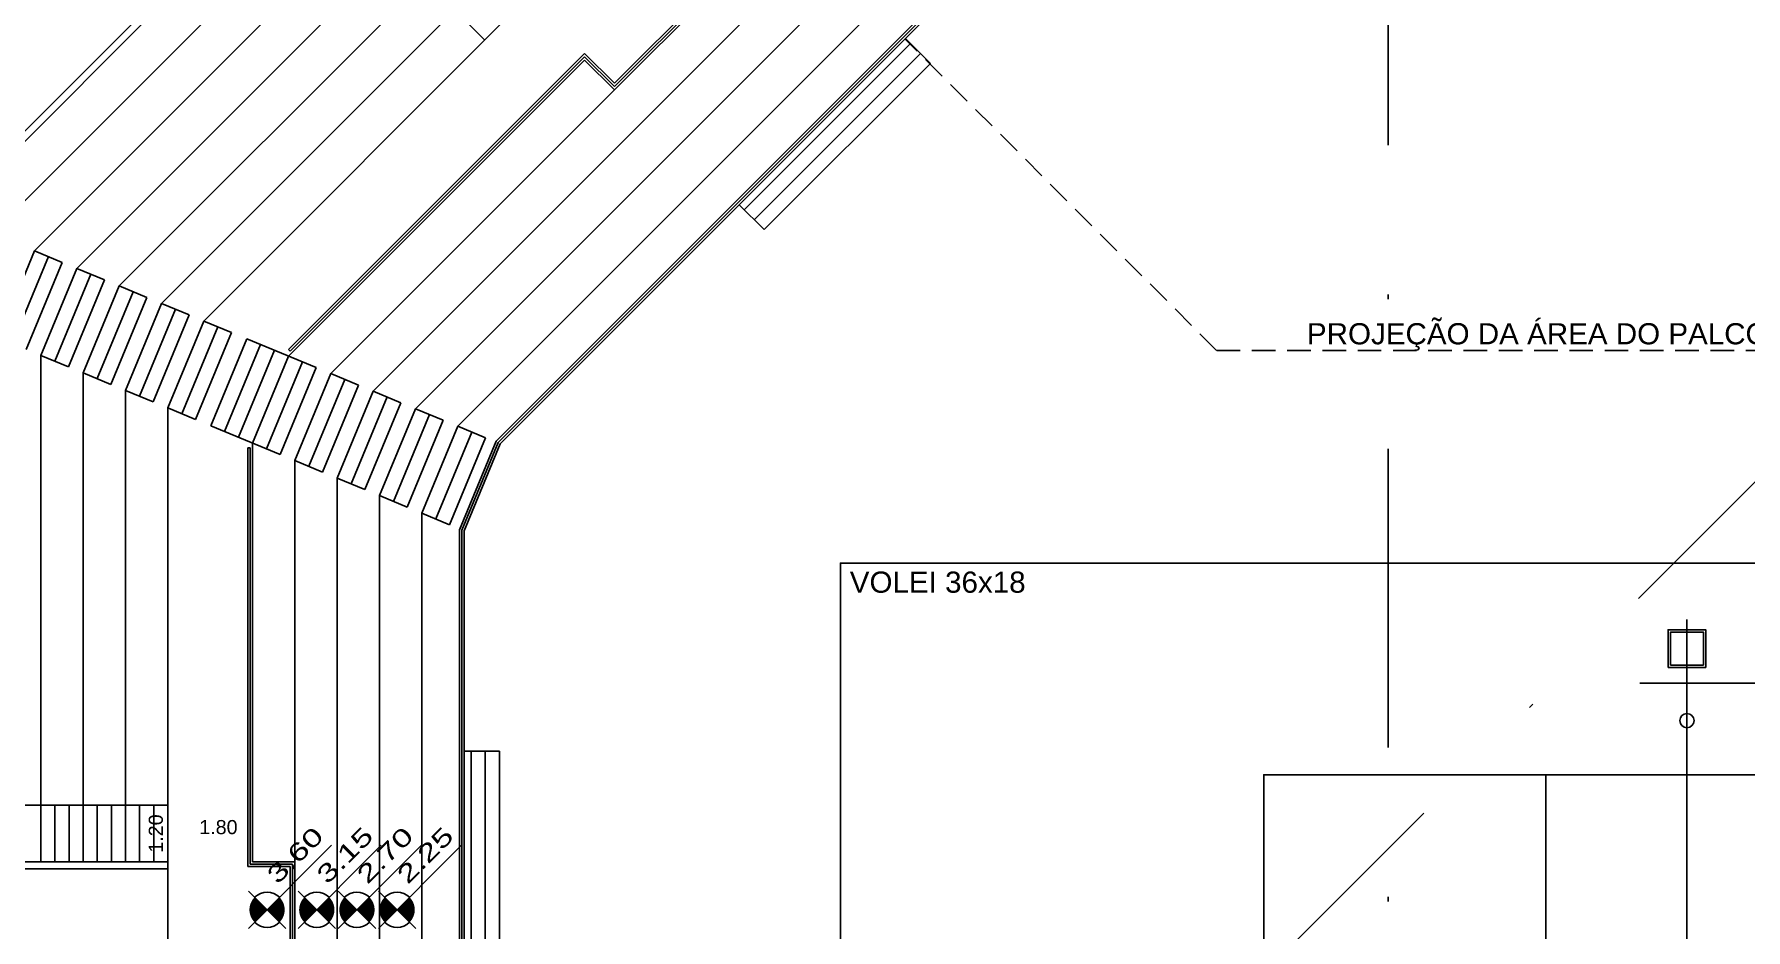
# Model space of a CAD drawing. Extents: x 652 to 872, y -56 to 210.
# Drawn here: x 742.72 to 779.11, y 135.78 to 154.82 of the extents above; entities that cross this region are included whole.
import ezdxf

# ---------------------------------------------------------------- set-up
doc = ezdxf.new("R2010")
doc.units = 0
doc.header["$LTSCALE"] = 2
doc.header["$PDMODE"] = 3
doc.linetypes.add('DASHDOT2', pattern=[12.7, 6.35, -3.175, 0, -3.175])
doc.linetypes.add('HIDDEN', pattern=[0.375, 0.25, -0.125])
doc.layers.get('0').update_dxf_attribs({"linetype": 'CONTINUOUS'})
doc.layers.get('DEFPOINTS').update_dxf_attribs({"linetype": 'CONTINUOUS'})
for name, color, linetype in [('ARQUIBANCADA-ARY', 2, 'CONTINUOUS'), ('ESQUADRIA-ARY', 2, 'CONTINUOUS'), ('INDIC-CORTE-TBS', 4, 'DASHDOT2'), ('MOBILIÁRIO-ARY', 7, 'CONTINUOUS'), ('NOVOSNIVEIS', 30, 'CONTINUOUS'), ('PAREDE-ALTA-ARY', 1, 'CONTINUOUS'), ('QUAD-OFICIAL-ARY', 7, 'CONTINUOUS'), ('RAMPA-INT-ARY', 7, 'CONTINUOUS'), ('TEXTO-PB-COR-ARY', 12, 'CONTINUOUS'), ('TEXTO-PB-COTAS-ARY', 12, 'CONTINUOUS')]:
    doc.layers.add(name, color=color, linetype=linetype)
doc.styles.add('ARIAL', font='arial.ttf', dxfattribs={"height": 0.5})
doc.styles.add('REGUA60', font='arial.ttf')
doc.styles.add('SEM_ESCALA', font='arial.ttf')
doc.dimstyles.new('DIMTIC100-ARY', dxfattribs={"dimtxt": 0.3, "dimasz": 0.12, "dimexe": 0.1, "dimexo": 0.15, "dimgap": 0.1, "dimtad": 1, "dimjust": 1, "dimtoh": 1, "dimrnd": 0.01, "dimzin": 0, "dimdsep": 46, "dimtxsty": 'SEM_ESCALA', "dimblk1": 'NONE', "dimblk2": 'NONE', "dimsah": 1, "dimcen": -0.1, "dimdle": 0.06, "dimse1": 1, "dimse2": 1, "dimsd1": 1, "dimsd2": 1, "dimclrd": 1, "dimclre": 1, "dimclrt": 2, "dimadec": 0, "dimazin": 0, "dimtfac": 1, "dimtix": 1, "dimtmove": 2, "dimatfit": 3, "dimldrblk": 'NONE', "dimfxl": 1, "dimtolj": 1, "dimtzin": 0, "dimarcsym": 0})

# ---------------------------------------------------------------- blocks, each defined once
blk = doc.blocks.new('*D63')
at = {"layer": 'DEFPOINTS', "color": 0, "linetype": 'ByBlock', "ltscale": 0.5}
for p in [(740.01, 137.077), (745.56, 137.077), (745.56, 136.534)]:
    blk.add_point(p, dxfattribs=at)
at = {"color": 2, "linetype": 'ByBlock', "ltscale": 0.5, "insert": (740.721, 136.786), "char_height": 0.3, "attachment_point": 5, "style": 'SEM_ESCALA'}
blk.add_mtext('\\A1;5.55', dxfattribs=at)
blk = doc.blocks.new('_NONE')
at = {"color": 0, "linetype": 'ByBlock', "ltscale": 0.5}
blk.add_circle((0, 0), 0.25, dxfattribs=at)
blk = doc.blocks.new('*D65')
at = {"layer": 'DEFPOINTS', "color": 0, "linetype": 'ByBlock', "ltscale": 0.5}
for p in [(745.56, 137.709), (745.56, 137.227), (747.36, 137.227)]:
    blk.add_point(p, dxfattribs=at)
at = {"color": 2, "linetype": 'ByBlock', "ltscale": 0.5, "insert": (746.636, 137.962), "char_height": 0.3, "attachment_point": 5, "style": 'SEM_ESCALA'}
blk.add_mtext('\\A1;1.80', dxfattribs=at)
blk = doc.blocks.new('*D66')
at = {"layer": 'DEFPOINTS', "color": 0, "linetype": 'ByBlock', "ltscale": 0.5}
for p in [(748.16, 137.227), (748.26, 137.227), (748.26, 131.927)]:
    blk.add_point(p, dxfattribs=at)
at = {"color": 2, "linetype": 'ByBlock', "ltscale": 0.5, "insert": (747.907, 132.636), "char_height": 0.3, "attachment_point": 5, "rotation": 90, "style": 'SEM_ESCALA'}
blk.add_mtext('\\A1;5.30', dxfattribs=at)
blk = doc.blocks.new('*D67')
at = {"layer": 'DEFPOINTS', "color": 0, "linetype": 'ByBlock', "ltscale": 0.5}
for p in [(745.56, 138.427), (745.56, 138.427), (745.56, 137.227)]:
    blk.add_point(p, dxfattribs=at)
at = {"color": 2, "linetype": 'ByBlock', "ltscale": 0.5, "insert": (745.307, 137.827), "char_height": 0.3, "attachment_point": 5, "rotation": 90, "style": 'SEM_ESCALA'}
blk.add_mtext('\\A1;1.20', dxfattribs=at)

msp = doc.modelspace()

# ---------------------------------------------------------------- linework, layer by layer
at = {"layer": 'ARQUIBANCADA-ARY'}
for p, q in [((749.926, 147.23), (765.207, 162.512)), ((750.826, 146.858), (765.58, 161.612)), ((751.726, 146.485), (765.952, 160.712)), ((752.626, 146.112), (766.325, 159.812)), ((741.826, 150.586), (749.965, 158.725)), ((742.726, 150.213), (750.601, 158.089)), ((749.116, 157.876), (752.298, 154.694)), ((743.626, 149.84), (751.238, 157.452)), ((758.662, 157.381), (755.056, 153.775)), ((758.733, 157.381), (755.056, 153.704)), ((758.804, 157.381), (755.056, 153.634)), ((744.526, 149.467), (751.874, 156.816)), ((745.426, 149.094), (752.51, 156.179)), ((746.326, 148.722), (753.147, 155.543)), ((754.42, 154.412), (755.056, 153.775)), ((754.42, 154.341), (755.056, 153.704)), ((748.126, 147.976), (754.42, 154.27)), ((754.42, 154.27), (755.056, 153.634)), ((749.026, 147.603), (755.056, 153.634)), ((742.726, 150.213), (741.96, 148.365)), ((743.021, 150.09), (742.256, 148.243)), ((743.317, 149.968), (742.551, 148.12)), ((742.726, 150.213), (743.317, 149.968)), ((743.626, 149.84), (742.86, 147.992)), ((743.921, 149.718), (743.156, 147.87)), ((744.217, 149.595), (743.451, 147.747)), ((743.626, 149.84), (744.217, 149.595)), ((744.526, 149.467), (743.76, 147.619)), ((744.821, 149.345), (744.056, 147.497)), ((745.117, 149.222), (744.351, 147.375)), ((744.526, 149.467), (745.117, 149.222)), ((745.426, 149.094), (744.66, 147.247)), ((745.721, 148.972), (744.956, 147.124)), ((746.017, 148.85), (745.251, 147.002)), ((745.426, 149.094), (746.017, 148.85)), ((746.326, 148.722), (745.56, 146.874)), ((746.621, 148.599), (745.856, 146.751)), ((746.917, 148.477), (746.151, 146.629)), ((746.326, 148.722), (746.917, 148.477)), ((747.239, 148.343), (746.473, 146.496)), ((747.534, 148.221), (746.769, 146.373)), ((747.239, 148.343), (748.717, 147.731)), ((742.86, 137.227), (742.86, 147.992)), ((742.86, 147.992), (743.451, 147.747)), ((747.83, 148.099), (747.065, 146.251)), ((748.126, 147.976), (747.36, 146.128)), ((748.421, 147.854), (747.656, 146.006)), ((743.76, 137.227), (743.76, 147.619)), ((743.76, 147.619), (744.351, 147.375)), ((748.717, 147.731), (747.951, 145.883)), ((749.026, 147.603), (748.26, 145.756)), ((749.321, 147.481), (748.556, 145.633)), ((749.026, 147.603), (749.617, 147.358)), ((744.66, 137.227), (744.66, 147.247)), ((744.66, 147.247), (745.251, 147.002)), ((749.617, 147.358), (748.851, 145.511)), ((749.926, 147.23), (749.16, 145.383)), ((750.221, 147.108), (749.456, 145.26)), ((749.926, 147.23), (750.517, 146.986)), ((745.56, 137.227), (745.56, 146.874)), ((745.56, 146.874), (746.151, 146.629)), ((750.517, 146.986), (749.751, 145.138)), ((750.826, 146.858), (750.06, 145.01)), ((751.121, 146.735), (750.356, 144.887)), ((750.826, 146.858), (751.417, 146.613)), ((746.473, 146.496), (747.951, 145.883)), ((751.417, 146.613), (750.651, 144.765)), ((751.726, 146.485), (750.96, 144.637)), ((752.021, 146.362), (751.256, 144.515)), ((751.726, 146.485), (752.317, 146.24)), ((747.36, 137.227), (747.36, 146.128)), ((752.317, 146.24), (751.551, 144.392)), ((752.626, 146.112), (751.86, 144.264)), ((748.26, 145.756), (748.851, 145.511)), ((748.26, 137.227), (748.26, 145.756)), ((749.16, 123.772), (749.16, 145.383)), ((749.16, 145.383), (749.751, 145.138)), ((750.06, 124.144), (750.06, 145.01)), ((750.06, 145.01), (750.651, 144.765)), ((750.96, 124.517), (750.96, 144.637)), ((750.96, 144.637), (751.551, 144.392)), ((751.86, 124.89), (751.86, 144.264)), ((741.06, 138.427), (745.56, 138.427)), ((743.16, 138.427), (743.16, 137.227)), ((743.46, 138.427), (743.46, 137.227)), ((744.06, 138.427), (744.06, 137.227)), ((744.36, 138.427), (744.36, 137.227)), ((744.96, 138.427), (744.96, 137.227)), ((745.26, 138.427), (745.26, 137.227)), ((747.36, 137.227), (748.26, 137.227)), ((748.26, 131.927), (748.26, 137.227)), ((747.26, 137.127), (748.16, 137.127)), ((747.31, 137.177), (748.21, 137.177)), ((748.16, 132.027), (748.16, 137.127)), ((748.21, 131.977), (748.21, 137.177))]:
    msp.add_line(p, q, dxfattribs=at)
at = {"layer": 'ESQUADRIA-ARY'}
for p, q in [((752.541, 146.169), (766.269, 159.897)), ((752.583, 146.14), (766.297, 159.854)), ((748.126, 148.118), (754.42, 154.412)), ((748.161, 148.082), (754.42, 154.341)), ((748.161, 148.082), (748.126, 148.118)), ((747.31, 146.028), (747.26, 146.028)), ((747.26, 137.127), (747.26, 146.028)), ((747.31, 137.177), (747.31, 146.028)), ((752.541, 146.169), (751.76, 144.284)), ((752.583, 146.14), (751.81, 144.274)), ((751.76, 124.87), (751.76, 144.284)), ((751.81, 124.88), (751.81, 144.274))]:
    msp.add_line(p, q, dxfattribs=at)
at = {"layer": 'INDIC-CORTE-TBS', "ltscale": 0.5}
for p, q in [((771.504, 62.858), (771.504, 210.116)), ((722.52, 88.518), (826.519, 192.516)), ((777.86, 142.377), (777.86, 133.577)), ((776.86, 141.027), (849.571, 141.027))]:
    msp.add_line(p, q, dxfattribs=at)
at = {"layer": 'MOBILIÁRIO-ARY'}
for p, q in [((761.243, 154.73), (761.773, 154.199)), ((761.349, 154.624), (757.814, 151.088)), ((761.561, 154.412), (758.026, 150.876)), ((761.773, 154.199), (758.238, 150.664)), ((757.708, 151.194), (758.238, 150.664)), ((751.86, 139.577), (752.61, 139.577)), ((752.01, 139.577), (752.01, 129.577)), ((752.31, 139.577), (752.31, 129.577)), ((752.61, 139.577), (752.61, 129.577))]:
    msp.add_line(p, q, dxfattribs=at)
at = {"layer": 'NOVOSNIVEIS'}
for p, q in [((747.273, 135.809), (749.041, 137.577)), ((748.33, 135.809), (750.098, 137.577)), ((749.184, 135.809), (750.952, 137.577)), ((750.038, 135.809), (751.806, 137.577)), ((748.068, 135.809), (747.273, 136.605)), ((749.126, 135.809), (748.33, 136.605)), ((749.98, 135.809), (749.184, 136.605)), ((750.834, 135.809), (750.038, 136.605))]:
    msp.add_line(p, q, dxfattribs=at)
at = {"layer": 'NOVOSNIVEIS', "const_width": 0.375}
for points in [[(747.538, 136.074, -0.414214), (747.538, 136.339, -0.618034)], [(747.803, 136.074, 0.414214), (747.803, 136.339, 0.618034)], [(748.595, 136.074, -0.414214), (748.595, 136.339, -0.618034)], [(748.861, 136.074, 0.414214), (748.861, 136.339, 0.618034)], [(749.449, 136.074, -0.414214), (749.449, 136.339, -0.618034)], [(749.715, 136.074, 0.414214), (749.715, 136.339, 0.618034)], [(750.303, 136.074, -0.414214), (750.303, 136.339, -0.618034)], [(750.569, 136.074, 0.414214), (750.569, 136.339, 0.618034)]]:
    msp.add_lwpolyline(points, format="xyb", dxfattribs=at)
at = {"layer": 'NOVOSNIVEIS'}
for centre, start, end in [((747.671, 136.207), 45, 135), ((748.728, 136.207), 45, 135), ((749.582, 136.207), 45, 135), ((750.436, 136.207), 45, 135), ((747.671, 136.207), 225, 315), ((748.728, 136.207), 225, 315), ((749.582, 136.207), 225, 315), ((750.436, 136.207), 225, 315)]:
    msp.add_arc(centre, 0.375, start, end, dxfattribs=at)
at = {"layer": 'PAREDE-ALTA-ARY'}
for p, q in [((740.182, 150.211), (749.331, 159.359)), ((740.128, 150.369), (746.078, 156.319)), ((740.163, 137.227), (745.56, 137.227)), ((745.56, 137.077), (745.56, 137.227)), ((745.56, 137.077), (739.91, 137.077)), ((739.913, 137.077), (745.56, 137.077))]:
    msp.add_line(p, q, dxfattribs=at)
at = {"layer": 'QUAD-OFICIAL-ARY'}
for p, q in [((777.86, 140.377), (777.86, 128.777)), ((774.86, 139.077), (774.86, 130.077))]:
    msp.add_line(p, q, dxfattribs=at)
at = {"layer": 'QUAD-OFICIAL-ARY', "color": 8, "linetype": 'HIDDEN'}
msp.add_lwpolyline([(794.487, 154.72), (787.861, 148.095), (767.859, 148.095), (761.233, 154.72)], dxfattribs=at)
at = {"layer": 'QUAD-OFICIAL-ARY'}
for points in [[(759.86, 125.577), (795.86, 125.577), (795.86, 143.577), (759.86, 143.577)], [(777.46, 141.358), (778.26, 141.358), (778.26, 142.158), (777.46, 142.158)], [(777.51, 141.408), (778.21, 141.408), (778.21, 142.108), (777.51, 142.108)], [(768.86, 130.077), (768.86, 139.077), (786.86, 139.077), (786.86, 130.077)]]:
    msp.add_lwpolyline(points, close=True, dxfattribs=at)
msp.add_circle((777.86, 140.227), 0.15, dxfattribs=at)
at = {"layer": 'RAMPA-INT-ARY'}
msp.add_line((745.56, 137.077), (745.56, 132.077), dxfattribs=at)

# ---------------------------------------------------------------- texts
at = {"layer": 'NOVOSNIVEIS', "ltscale": 0.5, "style": 'REGUA60', "width": 1.4}
for s, p in [('3.60', (747.895, 136.731)), ('3.15', (748.952, 136.731)), ('2.70', (749.806, 136.731)), ('2.25', (750.66, 136.731))]:
    msp.add_text(s, height=0.375, rotation=45, dxfattribs=at).set_placement(p)
at = {"layer": 'TEXTO-PB-COR-ARY', "style": 'ARIAL'}
msp.add_text('PROJEÇÃO DA ÁREA DO PALCO MÓVEL', height=0.45, dxfattribs=at).set_placement((769.78, 148.226))
at = {"layer": 'TEXTO-PB-COR-ARY', "insert": (760.06, 143.396), "char_height": 0.45, "width": 6.47, "attachment_point": 1, "style": 'ARIAL'}
msp.add_mtext('\\fArial|b0|i0|c0|p34;VOLEI 36x18', dxfattribs=at)

# ---------------------------------------------------------------- dimensions: what is measured, and where the dimension line sits
at = {"layer": 'TEXTO-PB-COTAS-ARY', "ltscale": 0.5}
for base, p1, p2, picture, middle in [((745.56, 138.427), (745.56, 137.227), (745.56, 138.427), '*D67', (745.307, 137.827)), ((748.16, 137.227), (748.26, 131.927), (748.26, 137.227), '*D66', (747.907, 132.636))]:
    dim = msp.add_linear_dim(base=base, p1=p1, p2=p2, angle=90, dimstyle='DIMTIC100-ARY', dxfattribs=at)
    dim.commit()
    dim.dimension.update_dxf_attribs({"geometry": picture, "text_midpoint": middle})
for base, p1, p2, picture, middle in [((745.56, 137.709), (747.36, 137.227), (745.56, 137.227), '*D65', (746.636, 137.962)), ((745.56, 136.534), (740.01, 137.077), (745.56, 137.077), '*D63', (740.721, 136.786))]:
    dim = msp.add_linear_dim(base=base, p1=p1, p2=p2, dimstyle='DIMTIC100-ARY', dxfattribs=at)
    dim.commit()
    dim.dimension.update_dxf_attribs({"geometry": picture, "text_midpoint": middle})

doc.saveas('drawing.dxf')
